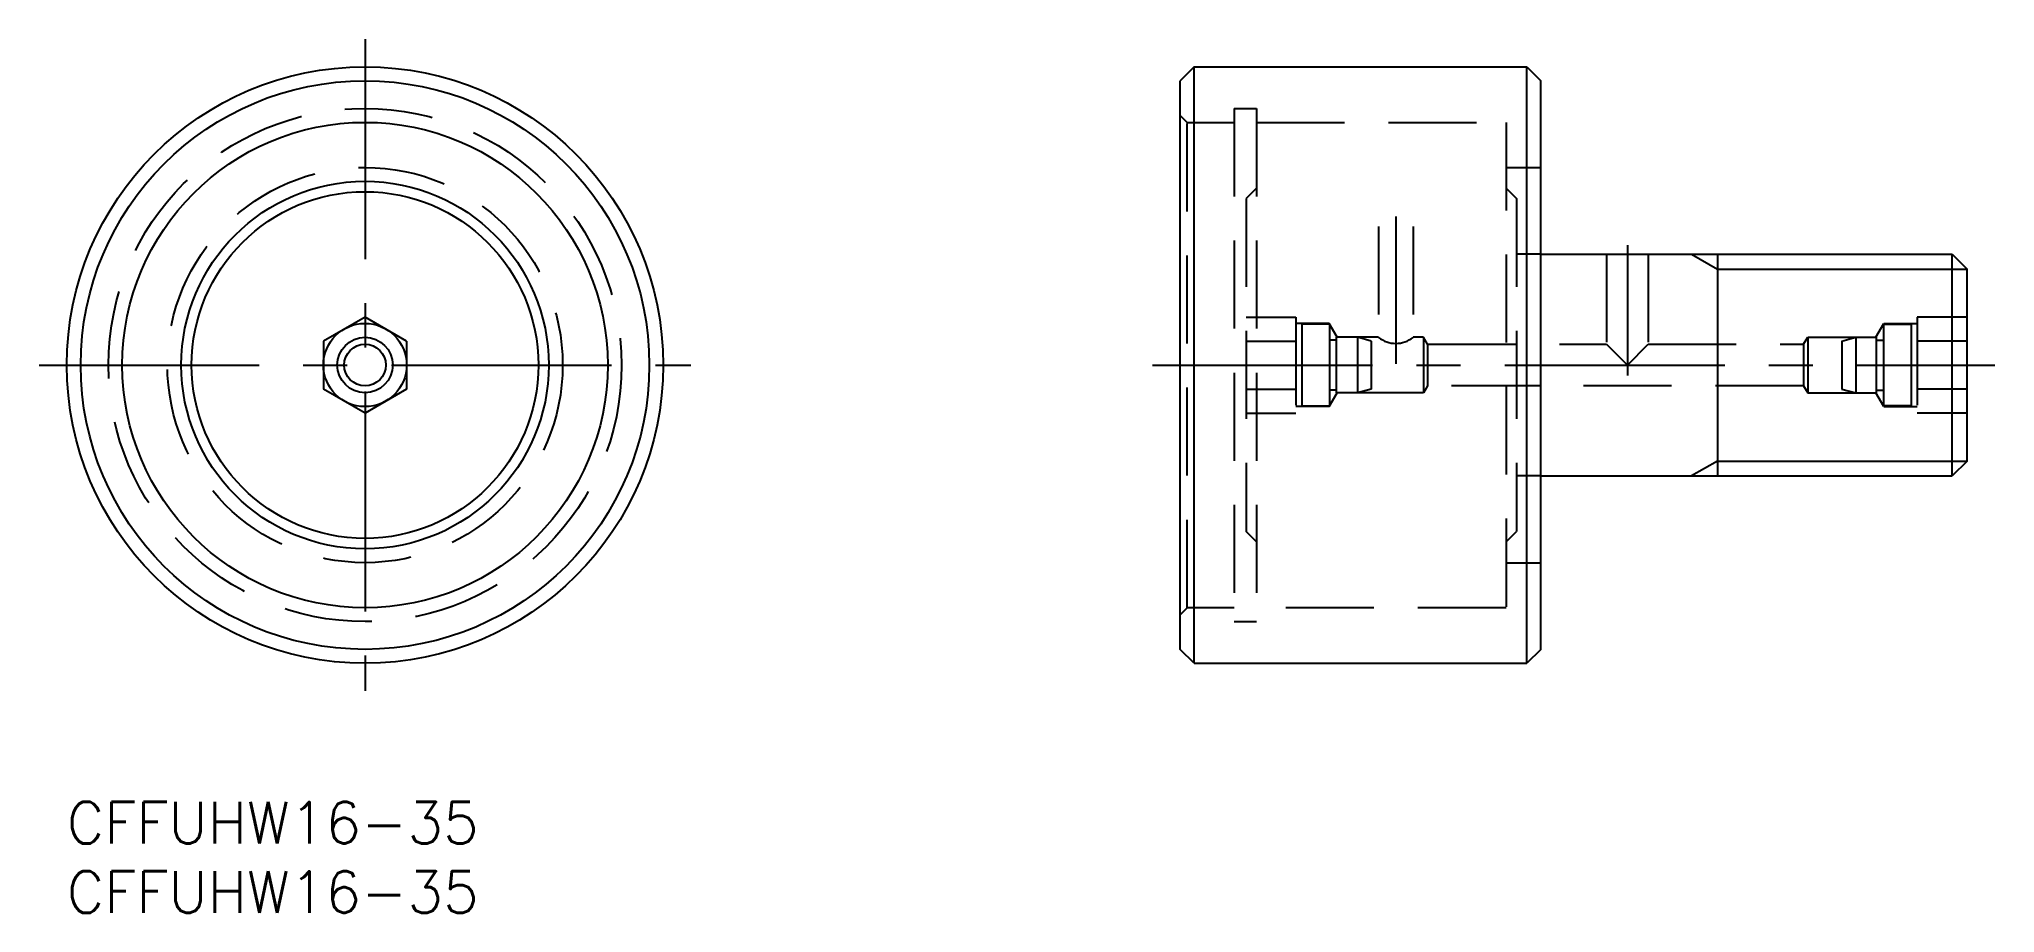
# Model space of a CAD drawing. Extents: x -2 to 139, y -8 to 55.
import ezdxf

# ---------------------------------------------------------------- set-up
doc = ezdxf.new("R2010")
doc.units = 0
doc.header["$LTSCALE"] = 0.5
doc.linetypes.add('CENTER', pattern=[50.8, 31.75, -6.35, 6.35, -6.35])
doc.linetypes.add('DASHED', pattern=[19.05, 12.7, -6.35])
for name, color, linetype in [('MSM_CENTER', 1, 'CENTER'), ('MSM_CONTINUOUS', 7, 'CONTINUOUS'), ('MSM_DASHED', 4, 'DASHED'), ('MSM_NARROW', 5, 'CONTINUOUS'), ('MSM_PART_NUMBER', 7, 'CONTINUOUS')]:
    doc.layers.add(name, color=color, linetype=linetype)
doc.styles.get("Standard").update_dxf_attribs({"font": 'txt.shx', "height": 3, "bigfont": 'bigfont.shx'})

# ---------------------------------------------------------------- blocks, each defined once
blk = doc.blocks.new('*U28')
at = {"layer": 'MSM_PART_NUMBER'}
blk.add_text('CFFUHW16-35', height=3, dxfattribs=at).set_placement((0, -3))
blk = doc.blocks.new('*U29')
at = {"layer": 'MSM_PART_NUMBER'}
blk.add_text('CFFUHW16-35', height=3, dxfattribs=at).set_placement((0, -8))

msp = doc.modelspace()

# ---------------------------------------------------------------- linework, layer by layer
at = {"layer": 'MSM_CENTER'}
for p, q in [((21.5, 55), (21.5, 8)), ((95.83, 42.21), (95.83, 31.58)), ((112.53, 40.15), (112.53, 30.75)), ((-2, 31.5), (45, 31.5)), ((78.28, 31.5), (139.03, 31.5))]:
    msp.add_line(p, q, dxfattribs=at)
at = {"layer": 'MSM_CONTINUOUS'}
for p, q in [((81.28, 53), (80.28, 52)), ((81.28, 53), (105.28, 53)), ((81.28, 10), (81.28, 53)), ((105.28, 53), (106.28, 52)), ((105.28, 10), (105.28, 53)), ((80.28, 11), (80.28, 52)), ((106.28, 11), (106.28, 52)), ((106.28, 39.5), (135.95, 39.5)), ((119.03, 39.5), (119.03, 23.5)), ((135.95, 23.5), (135.95, 39.5)), ((135.95, 39.5), (137.03, 38.42)), ((137.03, 24.58), (137.03, 38.42)), ((21.5, 34.96), (18.5, 33.23)), ((24.5, 33.23), (21.5, 34.96)), ((18.5, 33.23), (18.5, 29.77)), ((24.5, 33.23), (24.5, 29.77)), ((21.5, 28.04), (18.5, 29.77)), ((24.5, 29.77), (21.5, 28.04)), ((137.03, 24.58), (135.95, 23.5)), ((106.28, 23.5), (135.95, 23.5)), ((81.28, 10), (80.28, 11)), ((81.28, 10), (105.28, 10)), ((106.28, 11), (105.28, 10))]:
    msp.add_line(p, q, dxfattribs=at)
for radius in [21.5, 20.5, 17.5, 13.25, 12.5, 3, 2, 1.5]:
    msp.add_circle((21.5, 31.5), radius, dxfattribs=at)
at = {"layer": 'MSM_DASHED'}
for p, q in [((80.28, 49.5), (80.78, 49)), ((84.18, 50), (84.18, 13)), ((84.18, 50), (85.78, 50)), ((85.78, 50), (85.78, 13)), ((80.78, 49), (84.18, 49)), ((80.78, 14), (80.78, 49)), ((85.78, 49), (103.78, 49)), ((103.78, 49), (103.78, 14)), ((103.78, 45.75), (106.28, 45.75)), ((85.78, 44.25), (85.03, 43.5)), ((103.78, 44.25), (104.53, 43.5)), ((85.03, 43.5), (85.03, 19.5)), ((104.53, 43.5), (104.53, 19.5)), ((94.58, 41.5), (94.58, 33.5)), ((97.08, 41.5), (97.08, 33.5)), ((106.28, 39.5), (104.53, 39.5)), ((111.03, 39.5), (111.03, 33)), ((114.03, 39.5), (114.03, 33)), ((85.03, 34.96), (88.63, 34.96)), ((88.63, 34.96), (88.63, 28.04)), ((91.03, 34.5), (88.63, 34.5)), ((89.06, 34.45), (89.06, 28.55)), ((91.06, 34.45), (89.06, 34.45)), ((91.61, 33.5), (91.03, 34.5)), ((91.03, 34.5), (91.03, 34.45)), ((91.06, 34.45), (91.06, 28.55)), ((130.45, 33.5), (131.03, 34.5)), ((131, 34.45), (131, 28.55)), ((131, 34.45), (133, 34.45)), ((131.03, 34.5), (131.03, 34.45)), ((131.03, 34.5), (133.43, 34.5)), ((133, 34.45), (133, 28.55)), ((133.43, 34.96), (133.43, 28.04)), ((137.03, 34.96), (133.43, 34.96)), ((85.03, 33.23), (88.63, 33.23)), ((91.56, 33.3), (91.06, 33.3)), ((94.58, 33.5), (91.56, 33.5)), ((91.56, 29.5), (91.56, 33.5)), ((93.06, 33.5), (93.06, 29.5)), ((94.06, 33.23), (93.06, 33.5)), ((94.06, 33.23), (94.06, 29.77)), ((97.83, 33.5), (97.08, 33.5)), ((97.83, 33.5), (97.83, 29.5)), ((98.12, 33), (97.83, 33.5)), ((98.12, 33), (111.03, 33)), ((98.12, 33), (98.12, 30)), ((111.03, 33), (112.53, 31.5)), ((112.53, 31.5), (114.03, 33)), ((114.03, 33), (125.24, 33)), ((125.24, 33), (125.53, 33.5)), ((125.24, 33), (125.24, 30)), ((125.53, 33.5), (125.53, 29.5)), ((125.53, 33.5), (130.5, 33.5)), ((128, 33.23), (129, 33.5)), ((128, 33.23), (128, 29.77)), ((129, 33.5), (129, 29.5)), ((130.5, 29.5), (130.5, 33.5)), ((130.5, 33.3), (131, 33.3)), ((137.03, 33.23), (133.43, 33.23)), ((85.03, 29.77), (88.63, 29.77)), ((91.56, 29.7), (91.06, 29.7)), ((94.06, 29.77), (93.06, 29.5)), ((98.12, 30), (97.83, 29.5)), ((125.24, 30), (98.12, 30)), ((125.24, 30), (125.53, 29.5)), ((128, 29.77), (129, 29.5)), ((130.5, 29.7), (131, 29.7)), ((137.03, 29.77), (133.43, 29.77)), ((91.03, 28.5), (88.63, 28.5)), ((89.06, 28.55), (91.06, 28.55)), ((91.03, 28.5), (91.61, 29.5)), ((91.03, 28.55), (91.03, 28.5)), ((97.83, 29.5), (91.56, 29.5)), ((125.53, 29.5), (130.5, 29.5)), ((131.03, 28.5), (130.45, 29.5)), ((133, 28.55), (131, 28.55)), ((131.03, 28.55), (131.03, 28.5)), ((131.03, 28.5), (133.43, 28.5)), ((85.03, 28.04), (88.63, 28.04)), ((137.03, 28.04), (133.43, 28.04)), ((106.28, 23.5), (104.53, 23.5)), ((85.78, 18.75), (85.03, 19.5)), ((103.78, 18.75), (104.53, 19.5)), ((103.78, 17.25), (106.28, 17.25)), ((80.28, 13.5), (80.78, 14)), ((84.18, 14), (80.78, 14)), ((84.18, 13), (85.78, 13)), ((103.78, 14), (85.78, 14))]:
    msp.add_line(p, q, dxfattribs=at)
for radius in [18.5, 14.25]:
    msp.add_circle((21.5, 31.5), radius, dxfattribs=at)
msp.add_arc((95.83, 35.06), 2, 231.3562, 308.6438, dxfattribs=at)
at = {"layer": 'MSM_NARROW'}
for p, q in [((117.15, 39.5), (119.03, 38.42)), ((119.03, 38.42), (137.03, 38.42)), ((119.03, 24.58), (117.15, 23.5)), ((119.03, 24.58), (137.03, 24.58))]:
    msp.add_line(p, q, dxfattribs=at)

# ---------------------------------------------------------------- block references
at = {"layer": 'MSM_CONTINUOUS'}
for name in ['*U28', '*U29']:
    msp.add_blockref(name, (0, 0), dxfattribs=at)

doc.saveas('drawing.dxf')
